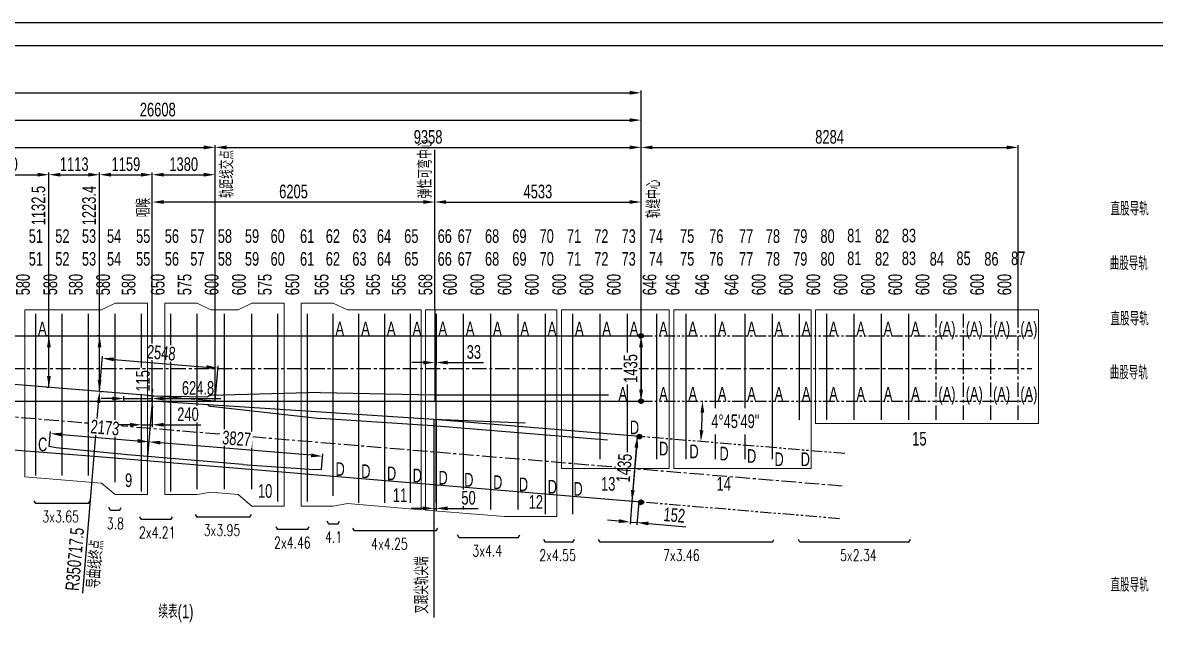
# Model space of a CAD drawing. Extents: x 445306 to 538906, y 61710 to 126616.
# Drawn here: x 481919 to 506805, y 113437 to 126616 of the extents above; entities that cross this region are included whole.
import ezdxf

# ---------------------------------------------------------------- set-up
doc = ezdxf.new("R2010")
doc.units = 0
doc.header["$LTSCALE"] = 10
doc.linetypes.add('CENTER', pattern=[50.8, 31.75, -6.35, 6.35, -6.35])
doc.linetypes.add('PHANTOM', pattern=[2.5, 1.25, -0.25, 0.25, -0.25, 0.25, -0.25])
for name, color, linetype in [('1轮廓实线层', 1, 'Continuous'), ('2细线层', 4, 'Continuous'), ('3中心线层', 3, 'CENTER'), ('9双点划线层', 6, 'PHANTOM'), ('text', 72, 'Continuous'), ('用户自定义1', 8, 'Continuous')]:
    doc.layers.add(name, color=color, linetype=linetype)
for name, color, linetype, lineweight in [('3', 3, 'Continuous', 0), ('标注', 1, 'Continuous', 0), ('道床板边界', 7, 'Continuous', 0)]:
    doc.layers.add(name, color=color, linetype=linetype, lineweight=lineweight)
doc.styles.add('dwg', font='fsdb_e.shx', dxfattribs={"width": 0.707, "bigfont": 'hzdx.shx'})
doc.styles.add('HZ', font='SIMPLEX', dxfattribs={"width": 0.7, "bigfont": 'HZ'})
doc.styles.get("Standard").update_dxf_attribs({"font": 'fsdb_e.shx', "width": 0.707, "bigfont": 'hzdx.shx'})
doc.dimstyles.new('1-100', dxfattribs={"dimscale": 100, "dimtxt": 3, "dimasz": 2.5, "dimexe": 0.5, "dimexo": 0, "dimgap": 0.8, "dimtad": 1, "dimdec": 1, "dimdsep": 46, "dimtxsty": 'Standard', "dimcen": 2.5, "dimclrd": 130, "dimclre": 130, "dimclrt": 3, "dimadec": 0, "dimazin": 2, "dimtfac": 0.714286, "dimtdec": 1, "dimtmove": 0, "dimatfit": 3, "dimfxl": 1, "dimtzin": 0, "dimlwd": -1, "dimlwe": -1, "dimarcsym": 0})

# ---------------------------------------------------------------- blocks, each defined once
blk = doc.blocks.new('*D123')
at = {"layer": '2细线层', "color": 130, "ltscale": 10, "transparency": 16777216}
for p, q in [((334680, 118510), (334680, 123324)), ((334930, 123274), (335589, 123274)), ((335839, 118414), (335839, 123324))]:
    blk.add_line(p, q, dxfattribs=at)
for points in [[(334930, 123316), (334930, 123233), (334680, 123274)], [(335589, 123316), (335589, 123233), (335839, 123274)]]:
    blk.add_solid(points, dxfattribs=at)
at = {"layer": 'Defpoints', "color": 0, "ltscale": 10, "transparency": 16777216}
for p in [(335839, 123274), (334680, 118510), (335839, 118414)]:
    blk.add_point(p, dxfattribs=at)
at = {"layer": '2细线层', "color": 3, "ltscale": 10, "transparency": 16777216, "insert": (335259, 123504), "char_height": 300, "attachment_point": 5}
blk.add_mtext('1159', dxfattribs=at)
blk = doc.blocks.new('*D124')
at = {"layer": '2细线层', "color": 130, "ltscale": 10, "transparency": 16777216}
for p, q in [((335839, 118414), (335839, 123324)), ((336089, 123274), (336969, 123274)), ((337219, 118299), (337219, 123324))]:
    blk.add_line(p, q, dxfattribs=at)
for points in [[(336089, 123316), (336089, 123233), (335839, 123274)], [(336969, 123316), (336969, 123233), (337219, 123274)]]:
    blk.add_solid(points, dxfattribs=at)
at = {"layer": 'Defpoints', "color": 0, "ltscale": 10, "transparency": 16777216}
for p in [(337219, 123274), (335839, 118414), (337219, 118299)]:
    blk.add_point(p, dxfattribs=at)
at = {"layer": '2细线层', "color": 3, "ltscale": 10, "transparency": 16777216, "insert": (336529, 123504), "char_height": 300, "attachment_point": 5}
blk.add_mtext('1380', dxfattribs=at)
blk = doc.blocks.new('*D130')
at = {"layer": '2细线层', "color": 130, "ltscale": 10, "transparency": 16777216}
for p, q in [((333567, 119734), (333567, 123059)), ((333567, 119734), (333517, 119734)), ((333567, 118851), (333567, 119484)), ((333567, 118601), (333517, 118601))]:
    blk.add_line(p, q, dxfattribs=at)
for points in [[(333525, 119484), (333609, 119484), (333567, 119734)], [(333525, 118851), (333609, 118851), (333567, 118601)]]:
    blk.add_solid(points, dxfattribs=at)
at = {"layer": 'Defpoints', "color": 0, "ltscale": 10, "transparency": 16777216}
for p in [(333567, 119734), (333567, 119734), (333567, 118601)]:
    blk.add_point(p, dxfattribs=at)
at = {"layer": '2细线层', "color": 3, "ltscale": 10, "transparency": 16777216, "insert": (333337, 122596), "char_height": 300, "attachment_point": 5, "rotation": 90}
blk.add_mtext('1132.5', dxfattribs=at)
blk = doc.blocks.new('*D131')
at = {"layer": '2细线层', "color": 130, "ltscale": 10, "transparency": 16777216}
for p, q in [((334680, 119734), (334680, 123062)), ((334680, 119734), (334630, 119734)), ((334680, 118760), (334680, 119484)), ((334680, 118510), (334730, 118510))]:
    blk.add_line(p, q, dxfattribs=at)
for points in [[(334638, 119484), (334721, 119484), (334680, 119734)], [(334638, 118760), (334721, 118760), (334680, 118510)]]:
    blk.add_solid(points, dxfattribs=at)
at = {"layer": 'Defpoints', "color": 0, "ltscale": 10, "transparency": 16777216}
for p in [(334680, 119734), (334680, 119734), (334680, 118510)]:
    blk.add_point(p, dxfattribs=at)
at = {"layer": '2细线层', "color": 3, "ltscale": 10, "transparency": 16777216, "insert": (334450, 122596), "char_height": 300, "attachment_point": 5, "rotation": 90}
blk.add_mtext('1223.4', dxfattribs=at)
blk = doc.blocks.new('*D31')
at = {"layer": '2细线层', "color": 130, "ltscale": 10, "transparency": 16777216}
for p, q in [((342044, 120316), (342044, 122724)), ((346577, 120870), (346577, 122724)), ((342294, 122674), (346327, 122674))]:
    blk.add_line(p, q, dxfattribs=at)
for points in [[(342294, 122716), (342294, 122633), (342044, 122674)], [(346327, 122716), (346327, 122633), (346577, 122674)]]:
    blk.add_solid(points, dxfattribs=at)
at = {"layer": 'Defpoints', "color": 0, "ltscale": 10, "transparency": 16777216}
for p in [(346577, 122674), (346577, 120870), (342044, 120316)]:
    blk.add_point(p, dxfattribs=at)
at = {"layer": '2细线层', "color": 3, "ltscale": 10, "transparency": 16777216, "insert": (344310, 122904), "char_height": 300, "attachment_point": 5}
blk.add_mtext('4533', dxfattribs=at)
blk = doc.blocks.new('*D32')
at = {"layer": '2细线层', "color": 130, "ltscale": 10, "transparency": 16777216}
for p, q in [((335839, 118299), (335839, 122724)), ((342044, 120316), (342044, 122724)), ((341794, 122674), (336089, 122674))]:
    blk.add_line(p, q, dxfattribs=at)
for points in [[(336089, 122716), (336089, 122633), (335839, 122674)], [(341794, 122716), (341794, 122633), (342044, 122674)]]:
    blk.add_solid(points, dxfattribs=at)
at = {"layer": 'Defpoints', "color": 0, "ltscale": 10, "transparency": 16777216}
for p in [(335839, 122674), (342044, 120316), (335839, 118299)]:
    blk.add_point(p, dxfattribs=at)
at = {"layer": '2细线层', "color": 3, "ltscale": 10, "transparency": 16777216, "insert": (338941, 122904), "char_height": 300, "attachment_point": 5}
blk.add_mtext('6205', dxfattribs=at)
blk = doc.blocks.new('*D64')
at = {"layer": '2细线层', "color": 130, "ltscale": 10, "transparency": 16777216}
for p, q in [((319969, 119016), (319969, 123924)), ((320219, 123874), (336969, 123874)), ((337219, 118299), (337219, 123924))]:
    blk.add_line(p, q, dxfattribs=at)
for points in [[(320219, 123916), (320219, 123833), (319969, 123874)], [(336969, 123916), (336969, 123833), (337219, 123874)]]:
    blk.add_solid(points, dxfattribs=at)
at = {"layer": 'Defpoints', "color": 0, "ltscale": 10, "transparency": 16777216}
for p in [(337219, 123874), (319969, 119016), (337219, 118299)]:
    blk.add_point(p, dxfattribs=at)
at = {"layer": '2细线层', "color": 3, "ltscale": 10, "transparency": 16777216, "insert": (331280, 124104), "char_height": 300, "attachment_point": 5}
blk.add_mtext('17250', dxfattribs=at)
blk = doc.blocks.new('*D163')
at = {"layer": '2细线层', "color": 130, "ltscale": 10, "transparency": 16777216}
for p, q in [((346577, 119734), (346577, 123924)), ((346827, 123874), (354611, 123874)), ((354861, 120216), (354861, 123924))]:
    blk.add_line(p, q, dxfattribs=at)
for points in [[(346827, 123916), (346827, 123833), (346577, 123874)], [(354611, 123916), (354611, 123833), (354861, 123874)]]:
    blk.add_solid(points, dxfattribs=at)
at = {"layer": 'Defpoints', "color": 0, "ltscale": 10, "transparency": 16777216}
for p in [(354861, 123874), (354861, 120216), (346577, 119734)]:
    blk.add_point(p, dxfattribs=at)
at = {"layer": '2细线层', "color": 3, "ltscale": 10, "transparency": 16777216, "insert": (350719, 124104), "char_height": 300, "attachment_point": 5}
blk.add_mtext('8284', dxfattribs=at)
blk = doc.blocks.new('*D164')
at = {"layer": '2细线层', "color": 130, "ltscale": 10, "transparency": 16777216}
for p, q in [((303377, 119734), (303377, 125124)), ((303627, 125074), (346327, 125074)), ((346577, 119734), (346577, 125124))]:
    blk.add_line(p, q, dxfattribs=at)
for points in [[(303627, 125116), (303627, 125033), (303377, 125074)], [(346327, 125116), (346327, 125033), (346577, 125074)]]:
    blk.add_solid(points, dxfattribs=at)
at = {"layer": 'Defpoints', "color": 0, "ltscale": 10, "transparency": 16777216}
for p in [(346577, 125074), (303377, 119734), (346577, 119734)]:
    blk.add_point(p, dxfattribs=at)
at = {"layer": '2细线层', "color": 3, "ltscale": 10, "transparency": 16777216, "insert": (324977, 125304), "char_height": 300, "attachment_point": 5}
blk.add_mtext('43200', dxfattribs=at)
blk = doc.blocks.new('*D166')
at = {"color": 130, "transparency": 16777216}
for p, q in [((319969, 119016), (319969, 124524)), ((320219, 124474), (346327, 124474)), ((346577, 119734), (346577, 124524))]:
    blk.add_line(p, q, dxfattribs=at)
for points in [[(320219, 124516), (320219, 124433), (319969, 124474)], [(346327, 124516), (346327, 124433), (346577, 124474)]]:
    blk.add_solid(points, dxfattribs=at)
at = {"layer": 'Defpoints', "color": 0, "transparency": 16777216}
for p in [(346577, 124474), (346577, 119734), (319969, 119016)]:
    blk.add_point(p, dxfattribs=at)
at = {"color": 3, "transparency": 16777216, "insert": (335959, 124704), "char_height": 300, "attachment_point": 5}
blk.add_mtext('26608', dxfattribs=at)
blk = doc.blocks.new('*D167')
at = {"color": 130, "transparency": 16777216}
for p, q in [((337219, 118299), (337219, 123924)), ((337469, 123874), (346327, 123874)), ((346577, 118299), (346577, 123924))]:
    blk.add_line(p, q, dxfattribs=at)
for points in [[(337469, 123916), (337469, 123833), (337219, 123874)], [(346327, 123916), (346327, 123833), (346577, 123874)]]:
    blk.add_solid(points, dxfattribs=at)
at = {"layer": 'Defpoints', "color": 0, "transparency": 16777216}
for p in [(346577, 123874), (337219, 118299), (346577, 118299)]:
    blk.add_point(p, dxfattribs=at)
at = {"color": 3, "transparency": 16777216, "insert": (341898, 124104), "char_height": 300, "attachment_point": 5}
blk.add_mtext('9358', dxfattribs=at)
blk = doc.blocks.new('*D170')
at = {"color": 130, "transparency": 16777216}
for p, q in [((346376, 116096), (346334, 115593)), ((346527, 116083), (346485, 115580)), ((346089, 115663), (345839, 115684)), ((346338, 115642), (346489, 115630)), ((346738, 115609), (347561, 115540))]:
    blk.add_line(p, q, dxfattribs=at)
for points in [[(346092, 115705), (346085, 115622), (346338, 115642)], [(346742, 115650), (346735, 115567), (346489, 115630)]]:
    blk.add_solid(points, dxfattribs=at)
at = {"layer": 'Defpoints', "color": 0, "transparency": 16777216}
for p in [(346376, 116096), (346527, 116083), (346489, 115630)]:
    blk.add_point(p, dxfattribs=at)
at = {"color": 3, "transparency": 16777216, "insert": (347308, 115792), "char_height": 300, "attachment_point": 5, "rotation": 355.2364}
blk.add_mtext('152', dxfattribs=at)
blk = doc.blocks.new('*D171')
at = {"color": 130, "transparency": 16777216}
for p, q in [((346541, 117522), (346445, 117530)), ((346474, 117276), (346396, 116345)), ((346422, 116092), (346326, 116100))]:
    blk.add_line(p, q, dxfattribs=at)
for points in [[(346432, 117280), (346515, 117273), (346495, 117526)], [(346355, 116348), (346438, 116341), (346376, 116096)]]:
    blk.add_solid(points, dxfattribs=at)
at = {"layer": 'Defpoints', "color": 0, "transparency": 16777216}
for p in [(346541, 117522), (346376, 116096), (346422, 116092)]:
    blk.add_point(p, dxfattribs=at)
at = {"color": 3, "transparency": 16777216, "insert": (346206, 116830), "char_height": 300, "attachment_point": 5, "rotation": 85.2364, "bg_fill": 3, "box_fill_scale": 1.1, "bg_fill_color": 9, "bg_fill_true_color": 13158600, "bg_fill_transparency": 0}
blk.add_mtext('1435', dxfattribs=at)
blk = doc.blocks.new('*D172')
at = {"color": 130, "transparency": 16777216}
for p, q in [((346577, 119734), (346627, 119734)), ((346577, 119484), (346577, 118549)), ((346577, 118299), (346627, 118299))]:
    blk.add_line(p, q, dxfattribs=at)
for points in [[(346535, 119484), (346619, 119484), (346577, 119734)], [(346535, 118549), (346619, 118549), (346577, 118299)]]:
    blk.add_solid(points, dxfattribs=at)
at = {"layer": 'Defpoints', "color": 0, "transparency": 16777216}
for p in [(346577, 119734), (346577, 118299), (346577, 118299)]:
    blk.add_point(p, dxfattribs=at)
at = {"color": 3, "transparency": 16777216, "insert": (346347, 119016), "char_height": 300, "attachment_point": 5, "rotation": 90, "bg_fill": 3, "box_fill_scale": 1.1, "bg_fill_color": 9, "bg_fill_true_color": 13158600, "bg_fill_transparency": 0}
blk.add_mtext('1435', dxfattribs=at)
blk = doc.blocks.new('*D175')
at = {"color": 130, "transparency": 16777216}
for p, q in [((333575, 117301), (333603, 117635)), ((333848, 117565), (335515, 117426)), ((335741, 117120), (335769, 117455))]:
    blk.add_line(p, q, dxfattribs=at)
for points in [[(333851, 117606), (333845, 117523), (333599, 117585)], [(335519, 117467), (335512, 117384), (335764, 117405)]]:
    blk.add_solid(points, dxfattribs=at)
at = {"layer": 'Defpoints', "color": 0, "transparency": 16777216}
for p in [(333575, 117301), (335764, 117405), (335741, 117120)]:
    blk.add_point(p, dxfattribs=at)
at = {"color": 3, "transparency": 16777216, "insert": (334799, 117716), "char_height": 300, "attachment_point": 5, "rotation": 355.2364, "bg_fill": 3, "box_fill_scale": 1.1, "bg_fill_color": 9, "bg_fill_true_color": 13158600, "bg_fill_transparency": 0}
blk.add_mtext('2173', dxfattribs=at)
blk = doc.blocks.new('*D176')
at = {"color": 130, "transparency": 16777216}
for p, q in [((335741, 117120), (335769, 117455)), ((339329, 117108), (336013, 117384)), ((339554, 116802), (339582, 117137))]:
    blk.add_line(p, q, dxfattribs=at)
for points in [[(336017, 117426), (336010, 117343), (335764, 117405)], [(339332, 117149), (339326, 117066), (339578, 117087)]]:
    blk.add_solid(points, dxfattribs=at)
at = {"layer": 'Defpoints', "color": 0, "transparency": 16777216}
for p in [(335764, 117405), (335741, 117120), (339554, 116802)]:
    blk.add_point(p, dxfattribs=at)
at = {"color": 3, "transparency": 16777216, "insert": (337690, 117475), "char_height": 300, "attachment_point": 5, "rotation": 355.2364, "bg_fill": 3, "box_fill_scale": 1.1, "bg_fill_color": 9, "bg_fill_true_color": 13158600, "bg_fill_transparency": 0}
blk.add_mtext('3827', dxfattribs=at)
blk = doc.blocks.new('*D132')
at = {"color": 130, "transparency": 16777216}
for p, q in [((335839, 117999), (335839, 117729)), ((335349, 117779), (335099, 117779)), ((335599, 117275), (335599, 117829)), ((335599, 117779), (335839, 117779)), ((336089, 117779), (336908, 117779))]:
    blk.add_line(p, q, dxfattribs=at)
for points in [[(335349, 117821), (335349, 117737), (335599, 117779)], [(336089, 117821), (336089, 117737), (335839, 117779)]]:
    blk.add_solid(points, dxfattribs=at)
at = {"layer": 'Defpoints', "color": 0, "transparency": 16777216}
for p in [(335839, 117999), (335599, 117779), (335599, 117275)]:
    blk.add_point(p, dxfattribs=at)
at = {"color": 3, "transparency": 16777216, "insert": (336623, 118009), "char_height": 300, "attachment_point": 5, "bg_fill": 3, "box_fill_scale": 1.1, "bg_fill_color": 9, "bg_fill_true_color": 13158600, "bg_fill_transparency": 0}
blk.add_mtext('240', dxfattribs=at)
blk = doc.blocks.new('焊接接头')
h = blk.add_hatch()
h.set_pattern_fill('ANGLE', color=256)
h.set_pattern_definition([(0, (-4248.9575, -22817.5), (0, 6.985), [5.08, -1.905]), (90, (-4248.9575, -22817.5), (-6.985, 4e-16), [5.08, -1.905])])
h.paths.add_polyline_path([(50, 0, 1), (-50, 0, 1)])
at = {"layer": '2细线层'}
h = blk.add_hatch(color=256, dxfattribs=at)
h.dxf.hatch_style = 1
h.paths.add_polyline_path([(50, 0, 1), (-50, 0, 1)])
at = {"layer": '2细线层', "ltscale": 10}
blk.add_circle((0, 0), 50, dxfattribs=at)
blk = doc.blocks.new('*D33')
at = {"color": 130, "transparency": 16777216}
for p, q in [((342027, 117898), (342027, 115892)), ((342077, 117898), (342077, 115892)), ((341777, 115942), (341527, 115942)), ((342027, 115942), (342077, 115942)), ((342327, 115942), (342995, 115942))]:
    blk.add_line(p, q, dxfattribs=at)
for points in [[(341777, 115984), (341777, 115900), (342027, 115942)], [(342327, 115984), (342327, 115900), (342077, 115942)]]:
    blk.add_solid(points, dxfattribs=at)
at = {"layer": 'Defpoints', "color": 0, "transparency": 16777216}
for p in [(342027, 117898), (342077, 117898), (342077, 115942)]:
    blk.add_point(p, dxfattribs=at)
at = {"color": 3, "transparency": 16777216, "insert": (342786, 116172), "char_height": 300, "attachment_point": 5, "bg_fill": 3, "box_fill_scale": 1.1, "bg_fill_color": 9, "bg_fill_true_color": 13158600, "bg_fill_transparency": 0}
blk.add_mtext('50', dxfattribs=at)
blk = doc.blocks.new('*D133')
at = {"color": 130, "transparency": 16777216}
for p, q in [((342044, 120216), (342044, 119097)), ((342077, 120216), (342077, 119097)), ((341794, 119147), (341544, 119147)), ((342044, 119147), (342077, 119147)), ((342327, 119147), (343112, 119147))]:
    blk.add_line(p, q, dxfattribs=at)
for points in [[(341794, 119188), (341794, 119105), (342044, 119147)], [(342327, 119188), (342327, 119105), (342077, 119147)]]:
    blk.add_solid(points, dxfattribs=at)
at = {"layer": 'Defpoints', "color": 0, "transparency": 16777216}
for p in [(342044, 120216), (342077, 120216), (342044, 119147)]:
    blk.add_point(p, dxfattribs=at)
at = {"color": 3, "transparency": 16777216, "insert": (342903, 119377), "char_height": 300, "attachment_point": 5}
blk.add_mtext('33', dxfattribs=at)
blk = doc.blocks.new('*D37')
at = {"layer": '2细线层', "color": 130, "transparency": 16777216}
for p, q in [((331567, 122081), (331567, 123324)), ((331817, 123274), (333317, 123274)), ((333567, 121992), (333567, 123324))]:
    blk.add_line(p, q, dxfattribs=at)
for points in [[(331817, 123316), (331817, 123233), (331567, 123274)], [(333317, 123316), (333317, 123233), (333567, 123274)]]:
    blk.add_solid(points, dxfattribs=at)
at = {"layer": 'Defpoints', "color": 0, "transparency": 16777216}
for p in [(333567, 123274), (331567, 122081), (333567, 121992)]:
    blk.add_point(p, dxfattribs=at)
at = {"layer": '2细线层', "color": 3, "transparency": 16777216, "insert": (332567, 123504), "char_height": 300, "attachment_point": 5}
blk.add_mtext('2000', dxfattribs=at)
blk = doc.blocks.new('*D38')
at = {"layer": '2细线层', "color": 130, "transparency": 16777216}
for p, q in [((333567, 121992), (333567, 123324)), ((333817, 123274), (334430, 123274)), ((334680, 122109), (334680, 123324))]:
    blk.add_line(p, q, dxfattribs=at)
for points in [[(333817, 123316), (333817, 123233), (333567, 123274)], [(334430, 123316), (334430, 123233), (334680, 123274)]]:
    blk.add_solid(points, dxfattribs=at)
at = {"layer": 'Defpoints', "color": 0, "transparency": 16777216}
for p in [(334680, 123274), (333567, 121992), (334680, 122109)]:
    blk.add_point(p, dxfattribs=at)
at = {"layer": '2细线层', "color": 3, "transparency": 16777216, "insert": (334123, 123504), "char_height": 300, "attachment_point": 5}
blk.add_mtext('1113', dxfattribs=at)
blk = doc.blocks.new('*D148')
at = {"color": 130, "transparency": 16777216}
for p, q in [((334680, 118510), (334745, 119288)), ((334990, 119217), (337030, 119047)), ((337219, 118299), (337284, 119076))]:
    blk.add_line(p, q, dxfattribs=at)
for points in [[(334993, 119259), (334986, 119176), (334740, 119238)], [(337034, 119089), (337027, 119006), (337279, 119026)]]:
    blk.add_solid(points, dxfattribs=at)
at = {"layer": 'Defpoints', "color": 0, "transparency": 16777216}
for p in [(337279, 119026), (334680, 118510), (337219, 118299)]:
    blk.add_point(p, dxfattribs=at)
at = {"color": 3, "transparency": 16777216, "insert": (336036, 119361), "char_height": 300, "attachment_point": 5, "rotation": 355.2364, "bg_fill": 3, "box_fill_scale": 1.1, "bg_fill_color": 9, "bg_fill_true_color": 13158600, "bg_fill_transparency": 0}
blk.add_mtext('2548', dxfattribs=at)
blk = doc.blocks.new('4.6道岔板')
at = {"layer": '道床板边界'}
for p, q in [((29662, 570), (29662, -3102)), ((29662, 570), (31347, 570)), ((31347, 570), (31642, 720)), ((32359, 720), (31642, 720)), ((32359, -3490), (32359, 720)), ((33447, 720), (32735, 720)), ((32735, 720), (32735, -3490)), ((33447, 720), (33747, 570)), ((33747, 570), (34347, 570)), ((34347, 570), (34647, 720)), ((35359, 720), (34647, 720)), ((35359, -3740), (35359, 720)), ((35359, -3740), (35359, 720)), ((36437, 720), (35735, 720)), ((35735, -3740), (35735, 720)), ((36437, 720), (36747, 570)), ((36747, 570), (38366, 570)), ((38366, 570), (38366, -3824)), ((38466, 570), (38466, -3832)), ((38466, 570), (41350, 570)), ((41350, 570), (41350, -3972)), ((41450, 570), (41450, -2918)), ((41450, 570), (43819, 570)), ((43819, 570), (43819, -2918)), ((43919, 570), (46934, 570)), ((43919, 570), (43919, -2918)), ((46934, 570), (46934, -2918)), ((47034, 570), (51934, 570)), ((47034, 570), (47034, -1926)), ((51934, 570), (51934, -1926)), ((47034, -1926), (51934, -1926)), ((43819, -2918), (41450, -2918)), ((46934, -2918), (43919, -2918)), ((46064, -2918), (46934, -2918)), ((31347, -3239), (29662, -3102)), ((31347, -3239), (31642, -3490)), ((33447, -3490), (33747, -3439)), ((33747, -3439), (34347, -3489)), ((32359, -3490), (31642, -3490)), ((33447, -3490), (32735, -3490)), ((34647, -3740), (34347, -3489)), ((36437, -3740), (36747, -3688)), ((38366, -3824), (36747, -3688)), ((35359, -3740), (34647, -3740)), ((36437, -3740), (35735, -3740)), ((40200, -3972), (38466, -3832)), ((41350, -3972), (40200, -3972))]:
    blk.add_line(p, q, dxfattribs=at)
blk = doc.blocks.new('*D190')
at = {"color": 130, "linetype": 'ByBlock', "transparency": 16777216}
for p, q in [((483893, 118356), (483643, 118356)), ((484143, 118299), (484143, 118406)), ((484143, 118356), (484768, 118356)), ((484768, 118299), (484768, 118406)), ((485018, 118356), (486277, 118356))]:
    blk.add_line(p, q, dxfattribs=at)
at = {"color": 130, "transparency": 16777216}
for points in [[(483893, 118398), (483893, 118314), (484143, 118356)], [(485018, 118398), (485018, 118314), (484768, 118356)]]:
    blk.add_solid(points, dxfattribs=at)
at = {"layer": 'Defpoints', "color": 0, "transparency": 16777216}
for p in [(484143, 118299), (484768, 118356), (484768, 118299)]:
    blk.add_point(p, dxfattribs=at)
at = {"color": 3, "transparency": 16777216, "insert": (485772, 118586), "char_height": 300, "attachment_point": 5, "style": 'dwg'}
blk.add_mtext('624.8', dxfattribs=at)

msp = doc.modelspace()

# ---------------------------------------------------------------- linework, layer by layer
for p, q in [((445306.33, 126616.04), (538906.33, 126616.04)), ((490973.33, 122166.04), (490973.33, 123822.83)), ((490973.33, 120316.04), (490973.33, 118298.54)), ((468510.33, 119733.54), (495502.33, 119733.54)), ((495502.33, 116079.06), (483489.96, 117080.09)), ((482208.33, 116046.91), (482172.1, 116109.66)), ((483368.33, 116046.91), (482208.33, 116046.91)), ((483368.33, 116046.91), (483404.55, 116109.66)), ((483848.33, 115896.91), (483812.1, 115959.66)), ((484048.33, 115896.91), (483848.33, 115896.91)), ((484048.33, 115896.91), (484084.55, 115959.66)), ((484528.33, 115696.91), (484492.1, 115759.66)), ((485178.33, 115696.91), (485214.55, 115759.66)), ((485753.33, 115746.91), (485717.1, 115809.66)), ((486913.33, 115746.91), (485753.33, 115746.91)), ((486913.33, 115746.91), (486949.55, 115809.66)), ((485178.33, 115696.91), (484528.33, 115696.91)), ((487528.33, 115474.44), (487492.1, 115537.19)), ((488178.33, 115474.44), (487528.33, 115474.44)), ((488178.33, 115474.44), (488214.55, 115537.19)), ((488643.33, 115596.91), (488607.1, 115659.66)), ((488843.33, 115596.91), (488643.33, 115596.91)), ((488843.33, 115596.91), (488879.55, 115659.66)), ((489208.33, 115446.91), (489172.1, 115509.66)), ((491006.33, 115446.91), (491042.55, 115509.66)), ((491006.33, 115446.91), (489208.33, 115446.91)), ((491506.33, 115296.91), (491470.1, 115359.66)), ((492806.33, 115296.91), (491506.33, 115296.91)), ((492806.33, 115296.91), (492842.55, 115359.66)), ((493406.33, 115196.91), (493370.1, 115259.66)), ((494006.33, 115196.91), (494042.55, 115259.66)), ((494606.33, 115196.91), (494570.1, 115259.66)), ((498390.33, 115196.91), (498426.55, 115259.66)), ((498998.12, 115196.91), (498961.9, 115259.66)), ((501390.33, 115196.91), (501426.55, 115259.66)), ((494006.33, 115196.91), (493406.33, 115196.91)), ((498390.33, 115196.91), (494606.33, 115196.91)), ((501390.33, 115196.91), (498998.12, 115196.91))]:
    msp.add_line(p, q)
at = {"color": 130}
for p, q in [((484768.17, 118563.54), (484768.17, 119299.87)), ((483239.45, 114079.77), (483587.88, 118261.03)), ((484768.17, 118413.54), (484668.17, 118413.54)), ((484768.17, 118298.54), (484668.17, 118298.54)), ((484768.17, 118298.54), (484768.17, 118413.54))]:
    msp.add_line(p, q, dxfattribs=at)
msp.add_circle((495506.31, 116078.72), 4)
msp.add_arc((486148.17, 118298.54), 10706.9, 356.574213, 358.662145, dxfattribs=at)
for points in [[(483546.36, 118264.49), (483629.41, 118257.57), (483608.64, 118510.17)], [(484743.17, 118563.54), (484793.17, 118563.54), (484768.17, 118413.54)], [(484743.17, 118148.54), (484793.17, 118148.54), (484768.17, 118298.54)], [(496810.49, 118049.05), (496893.81, 118048.07), (496855.07, 118298.54)], [(496877.5, 117655.77), (496794.37, 117661.72), (496818.08, 117409.38)]]:
    msp.add_solid(points, dxfattribs=at)
at = {"layer": '1轮廓实线层'}
for p, q in [((447806.33, 126116.04), (538406.33, 126116.04)), ((484769.24, 118413.45), (483609.13, 118510.13)), ((480752.33, 118298.54), (495502.33, 118298.54)), ((490956.72, 117898.07), (484768.17, 118298.54)), ((490974.63, 118438.54), (494791.33, 118438.54)), ((490933.42, 117759.29), (488460.33, 117919.32)), ((494768.96, 117439.66), (490933.42, 117759.29)), ((495470.02, 117521.72), (490956.7, 117897.83)), ((492957.77, 117812.38), (490956.72, 117898.07)), ((482652.72, 117273.28), (482504.49, 117300.69)), ((484225.35, 117119.15), (482652.72, 117273.28)), ((486756.58, 116908.21), (484225.35, 117119.15)), ((486756.58, 116908.21), (488333.03, 116799.92)), ((488333.03, 116799.92), (488483.76, 116802.41))]:
    msp.add_line(p, q, dxfattribs=at)
at = {"layer": '1轮廓实线层', "ltscale": 10}
for p, q in [((488461.33, 118485.09), (486053.86, 118419.66)), ((488461.33, 118485.09), (490974.63, 118438.54)), ((484769.24, 118413.45), (485977.63, 118391.07)), ((486051.39, 118185.44), (488460.33, 117919.32))]:
    msp.add_line(p, q, dxfattribs=at)
at = {"layer": '1轮廓实线层'}
msp.add_arc((454483.63, -230995.91), 350717.5, 85.2363583, 85.7049713, dxfattribs=at)
at = {"layer": '1轮廓实线层', "ltscale": 10}
for centre, start, end in [((486057.25, 118294.71), 91.556777, 129.565753), ((486065.12, 118309.68), 225.670894, 263.696074)]:
    msp.add_arc(centre, 125, start, end, dxfattribs=at)
at = {"layer": '2细线层', "ltscale": 10}
for p, q in [((483609.13, 118510.13), (483609.13, 122014.24)), ((482496.49, 118601.07), (482496.49, 121907.29)), ((484768.17, 118413.54), (484768.17, 118298.54))]:
    msp.add_line(p, q, dxfattribs=at)
at = {"layer": '2细线层'}
for p, q in [((484768.17, 118298.54), (484658.52, 116982.71)), ((495424.02, 117525.56), (495304.85, 116095.51))]:
    msp.add_line(p, q, dxfattribs=at)
at = {"layer": '2细线层', "ltscale": 10}
for centre in [(495506.33, 119733.54), (495506.33, 118298.54)]:
    msp.add_circle(centre, 4, dxfattribs=at)
at = {"layer": '3中心线层', "linetype": 'CENTER'}
for p, q in [((480109.57, 119016.04), (504090.33, 119016.04)), ((499923.75, 116430.59), (477202.07, 118324.06))]:
    msp.add_line(p, q, dxfattribs=at)
at = {"layer": '9双点划线层', "ltscale": 20}
for p, q in [((495506.33, 119733.54), (504090.33, 119733.54)), ((495510.33, 118298.54), (504090.33, 118298.54)), ((499983.34, 117145.61), (495470.02, 117521.72)), ((499864.17, 115715.57), (495502.33, 116079.06))]:
    msp.add_line(p, q, dxfattribs=at)
at = {"layer": '9双点划线层', "ltscale": 30}
msp.add_line((486148.17, 118298.54), (484769.24, 118413.45), dxfattribs=at)
at = {"layer": '用户自定义1'}
for p, q in [((482208.33, 116666.04), (482208.33, 120216.04)), ((482788.33, 116666.04), (482788.33, 120216.04)), ((483368.33, 116666.04), (483368.33, 120216.04)), ((483948.33, 116516.04), (483948.33, 120216.04)), ((484528.33, 119036.37), (484528.33, 120216.04)), ((485178.33, 116316.04), (485178.33, 120216.04)), ((485753.33, 116366.04), (485753.33, 120216.04)), ((486353.33, 116366.04), (486353.33, 120216.04)), ((486953.33, 116366.04), (486953.33, 120216.04)), ((487528.33, 116093.57), (487528.33, 120216.04)), ((488178.33, 116093.57), (488178.33, 120216.04)), ((488743.33, 116216.04), (488743.33, 120216.04)), ((489308.33, 116066.04), (489308.33, 120216.04)), ((489873.33, 116066.04), (489873.33, 120216.04)), ((490438.33, 116066.04), (490438.33, 120216.04)), ((491006.33, 116066.04), (491006.33, 120216.04)), ((491606.33, 115916.04), (491606.33, 120216.04)), ((492206.33, 115916.04), (492206.33, 120216.04)), ((492806.33, 115916.04), (492806.33, 120216.04)), ((493406.33, 115816.04), (493406.33, 120216.04)), ((494006.33, 115816.04), (494006.33, 120216.04)), ((494606.33, 117023.57), (494606.33, 120216.04)), ((495206.33, 116726.04), (495206.33, 120216.04)), ((495852.33, 117023.57), (495852.33, 120216.04)), ((496498.33, 117023.57), (496498.33, 120216.04)), ((497144.33, 118145.91), (497144.33, 120216.04)), ((497790.33, 118145.91), (497790.33, 120216.04)), ((498390.33, 117023.57), (498390.33, 120216.04)), ((498990.33, 117886.04), (498990.33, 120216.04)), ((499590.33, 117886.04), (499590.33, 120216.04)), ((500190.33, 117886.04), (500190.33, 120216.04)), ((500790.33, 117886.04), (500790.33, 120216.04)), ((501390.33, 117886.04), (501390.33, 120216.04)), ((484528.33, 116316.04), (484528.33, 118450.05)), ((497144.33, 117023.57), (497144.33, 117562.57)), ((497790.33, 117023.57), (497790.33, 117562.57))]:
    msp.add_line(p, q, dxfattribs=at)
at = {"layer": '用户自定义1', "color": 2, "linetype": 'CENTER'}
for p, q in [((501990.33, 117886.04), (501990.33, 120216.04)), ((502590.33, 117886.04), (502590.33, 120216.04)), ((503190.33, 117886.04), (503190.33, 120216.04)), ((503790.33, 117886.04), (503790.33, 120216.04))]:
    msp.add_line(p, q, dxfattribs=at)

# ---------------------------------------------------------------- texts
for s, rotation, width, p in [('轨距线交点', 90, 0.7, (486554.63, 122764.14)), ('弹性可弯中心', 90, 0.6, (490909.35, 122754.76)), ('轨缝中心', 90, 0.707, (495928.64, 122320.96)), ('咽喉', 90, 0.7, (484722.67, 122340.6)), ('580', 90, 0.7, (482076.72, 120625.52)), ('580', 90, 0.7, (482676.72, 120625.52)), ('580', 90, 0.7, (483236.72, 120625.52)), ('580', 90, 0.7, (483836.72, 120625.52)), ('580', 90, 0.7, (484396.72, 120625.52)), ('650', 90, 0.7, (485035.9, 120625.52)), ('575', 90, 0.7, (485625.99, 120625.52)), ('600', 90, 0.7, (486220.69, 120625.52)), ('600', 90, 0.7, (486820.69, 120625.52)), ('575', 90, 0.7, (487388.97, 120625.52)), ('650', 90, 0.7, (487995.86, 120625.52)), ('565', 90, 0.7, (488638.15, 120625.52)), ('565', 90, 0.7, (489203.15, 120625.52)), ('565', 90, 0.7, (489768.15, 120625.52)), ('565', 90, 0.7, (490333.15, 120625.52)), ('568', 90, 0.7, (490916.9, 120625.52)), ('600', 90, 0.7, (491456.72, 120625.52)), ('600', 90, 0.7, (492056.72, 120625.52)), ('600', 90, 0.7, (492656.72, 120625.52)), ('600', 90, 0.7, (493256.72, 120625.52)), ('600', 90, 0.7, (493856.72, 120625.52)), ('600', 90, 0.7, (494456.72, 120625.52)), ('600', 90, 0.7, (495056.72, 120625.52)), ('646', 90, 0.7, (495841.39, 120625.52)), ('646', 90, 0.7, (496351.71, 120625.52)), ('646', 90, 0.7, (496997.71, 120625.52)), ('646', 90, 0.7, (497643.71, 120625.52)), ('600', 90, 0.7, (498239.64, 120625.52)), ('600', 90, 0.7, (498839.64, 120625.52)), ('600', 90, 0.7, (499439.64, 120625.52)), ('600', 90, 0.7, (500039.64, 120625.52)), ('600', 90, 0.7, (500639.64, 120625.52)), ('600', 90, 0.7, (501239.64, 120625.52)), ('600', 90, 0.7, (501839.64, 120625.52)), ('600', 90, 0.7, (502439.64, 120625.52)), ('600', 90, 0.7, (503039.64, 120625.52)), ('600', 90, 0.7, (503639.64, 120625.52)), ('导曲线终点', 85.222101, 0.707, (483616.04, 114178.93)), ('叉跟尖轨尖端', 90, 0.7, (490835.61, 113626.99))]:
    msp.add_text(s, height=300, rotation=rotation, dxfattribs=dict(width=width)).set_placement(p)
at = {"color": 3, "width": 0.7}
for s, p in [('51', (482053.81, 121775.24)), ('52', (482636.53, 121775.24)), ('53', (483221.38, 121775.24)), ('54', (483771.78, 121775.24)), ('55', (484411.47, 121775.24)), ('56', (485042.2, 121775.24)), ('57', (485603.01, 121775.24)), ('58', (486206.65, 121775.24)), ('59', (486802.82, 121775.24)), ('60', (487366.21, 121775.24)), ('61', (488013.93, 121775.24)), ('62', (488579.48, 121775.24)), ('63', (489162.91, 121775.24)), ('64', (489703.3, 121775.24)), ('65', (490303.3, 121775.24)), ('66', (491036.8, 121775.24)), ('67', (491477.24, 121775.24)), ('68', (492077.24, 121775.24)), ('69', (492677.24, 121775.24)), ('70', (493277.24, 121775.24)), ('71', (493877.24, 121775.24)), ('72', (494477.24, 121775.24)), ('73', (495077.24, 121775.24)), ('74', (495677.24, 121775.24)), ('75', (496362.83, 121775.24)), ('76', (497003.19, 121775.24)), ('77', (497658.57, 121775.24)), ('78', (498247.53, 121775.24)), ('79', (498847.53, 121775.24)), ('80', (499447.53, 121775.24)), ('81', (500035.22, 121787.3)), ('82', (500647.53, 121775.24)), ('83', (501235.22, 121787.3)), ('51', (482053.81, 121275.24)), ('52', (482636.53, 121275.24)), ('53', (483221.38, 121275.24)), ('54', (483771.78, 121275.24)), ('55', (484411.47, 121275.24)), ('56', (485042.2, 121275.24)), ('57', (485603.01, 121275.24)), ('58', (486206.65, 121275.24)), ('59', (486802.82, 121275.24)), ('60', (487366.21, 121275.24)), ('61', (488013.93, 121275.24)), ('62', (488579.48, 121275.24)), ('63', (489162.91, 121275.24)), ('64', (489703.3, 121275.24)), ('65', (490303.3, 121275.24)), ('66', (491036.8, 121275.24)), ('67', (491477.24, 121275.24)), ('68', (492077.24, 121275.24)), ('69', (492677.24, 121275.24)), ('70', (493277.24, 121275.24)), ('71', (493877.24, 121275.24)), ('72', (494477.24, 121275.24)), ('73', (495077.24, 121275.24)), ('74', (495677.24, 121275.24)), ('75', (496362.83, 121275.24)), ('76', (497003.19, 121275.24)), ('77', (497658.57, 121275.24)), ('78', (498247.53, 121275.24)), ('79', (498847.53, 121275.24)), ('80', (499447.53, 121275.24)), ('81', (500035.22, 121287.3)), ('82', (500647.53, 121275.24)), ('83', (501235.22, 121287.3)), ('84', (501847.53, 121275.24)), ('85', (502435.22, 121287.3)), ('86', (503047.53, 121275.24)), ('87', (503635.22, 121287.3))]:
    msp.add_text(s, height=300, dxfattribs=at).set_placement(p)
for s, width, p in [('A', 0.7, (482258.33, 119745.89)), ('A', 0.7, (488793.33, 119745.89)), ('A', 0.7, (489358.33, 119745.89)), ('A', 0.7, (489923.33, 119745.89)), ('A', 0.7, (490488.33, 119745.89)), ('A', 0.7, (491056.33, 119745.89)), ('A', 0.7, (491656.33, 119745.89)), ('A', 0.7, (492256.33, 119745.89)), ('A', 0.7, (492856.33, 119745.89)), ('A', 0.7, (493456.33, 119745.89)), ('A', 0.7, (494056.33, 119745.89)), ('A', 0.7, (494656.33, 119745.89)), ('A', 0.7, (495902.33, 119745.89)), ('A', 0.7, (496548.33, 119745.89)), ('A', 0.7, (497194.33, 119745.89)), ('A', 0.7, (497840.33, 119745.89)), ('A', 0.7, (498440.33, 119745.89)), ('A', 0.7, (499040.33, 119745.89)), ('A', 0.7, (499640.33, 119745.89)), ('A', 0.7, (500240.33, 119745.89)), ('A', 0.7, (500840.33, 119745.89)), ('A', 0.7, (501440.33, 119745.89)), ('(A)', 0.7, (502040.33, 119745.89)), ('(A)', 0.7, (502640.33, 119745.89)), ('(A)', 0.7, (503240.33, 119745.89)), ('(A)', 0.7, (503840.33, 119745.89)), ('A', 0.7, (495902.33, 118310.89)), ('A', 0.7, (496548.33, 118310.89)), ('A', 0.7, (497194.33, 118310.89)), ('A', 0.7, (497840.33, 118310.89)), ('A', 0.7, (498440.33, 118310.89)), ('A', 0.7, (499040.33, 118310.89)), ('A', 0.7, (499640.33, 118310.89)), ('A', 0.7, (500240.33, 118310.89)), ('A', 0.7, (500840.33, 118310.89)), ('A', 0.7, (501440.33, 118310.89)), ('(A)', 0.7, (502040.33, 118310.89)), ('(A)', 0.7, (502640.33, 118310.89)), ('(A)', 0.7, (503240.33, 118310.89)), ('(A)', 0.7, (503840.33, 118310.89)), ('15', 0.707, (501464.11, 117323.11)), ('D', 0.7, (495902.33, 117105.66)), ('D', 0.7, (496569.15, 117043.26)), ('D', 0.7, (497228.95, 116996.18)), ('D', 0.7, (497834.11, 116943.26)), ('D', 0.7, (498438.09, 116871.2)), ('D', 0.7, (499013.94, 116871.2)), ('9', 0.707, (484168.54, 116411.44)), ('D', 0.7, (488793.33, 116654.81)), ('D', 0.7, (489358.33, 116607.73)), ('D', 0.7, (489923.33, 116560.64)), ('D', 0.7, (490488.33, 116513.56)), ('D', 0.7, (491056.33, 116466.23)), ('D', 0.7, (491621.33, 116419.14)), ('10', 0.707, (487089.13, 116173.87)), ('D', 0.7, (492256.33, 116366.23)), ('D', 0.7, (492821.33, 116319.14)), ('D', 0.7, (493456.33, 116266.23)), ('D', 0.7, (494021.33, 116219.14)), ('14', 0.707, (497164.67, 116331.07)), ('12', 0.707, (493036.64, 115934.54)), ('续表(1)', 0.707, (484900.92, 113527.59))]:
    msp.add_text(s, height=300, dxfattribs=dict(width=width)).set_placement(p)
at = {"insert": (484561.67, 118743.21), "char_height": 300, "attachment_point": 5, "rotation": 90}
msp.add_mtext('115', dxfattribs=at)
at = {"color": 3, "insert": (497577.12, 117854.24), "char_height": 300, "attachment_point": 5}
msp.add_mtext('4°45\'49"', dxfattribs=at)
at = {"color": 3, "insert": (483064.58, 114824.97), "char_height": 300, "attachment_point": 5, "rotation": 85.236438}
msp.add_mtext('R350717.5', dxfattribs=at)
at = {"layer": '3', "style": 'HZ', "width": 0.7}
for s, p in [('3x3.65', (482352.57, 115636.23)), ('3.8', (483768.45, 115486.23)), ('2x4.21', (484474.32, 115286.23)), ('3x3.95', (485897.57, 115336.23)), ('2x4.46', (487444.03, 115063.75)), ('4.1', (488563.45, 115186.23)), ('4x4.25', (489576.77, 115036.23)), ('3x4.4', (491800.92, 114886.23)), ('2x4.55', (493270.32, 114786.23)), ('7x3.46', (495989.88, 114786.23)), ('5x2.34', (499877.78, 114786.23))]:
    msp.add_text(s, height=250, dxfattribs=at).set_placement(p)
at = {"layer": 'text', "linetype": 'Continuous', "width": 0.7}
for s, p in [('直股导轨', (505820.07, 122377.08)), ('曲股导轨', (505800.23, 121177.08)), ('直股导轨', (505820.07, 119959.49)), ('曲股导轨', (505800.23, 118777.08)), ('直股导轨', (505820.07, 114112.11))]:
    msp.add_text(s, height=300, dxfattribs=at).set_placement(p)

# ---------------------------------------------------------------- dimensions: what is measured, and where the dimension line sits
for base, p1, p2, picture, middle in [((495506.33, 124474.3), (468898.33, 119016.04), (495506.33, 119733.54), '*D166', (484888.31, 124474.3)), ((490973.33, 119146.77), (491006.33, 120216.04), (490973.33, 120216.04), '*D133', (491832.27, 119146.77))]:
    dim = msp.add_linear_dim(base=base, p1=p1, p2=p2, dimstyle='1-100')
    dim.commit()
    dim.dimension.update_dxf_attribs({"geometry": picture, "text_midpoint": middle, "dimtype": 128, "insert": (148929.34, 0)})
dim = msp.add_linear_dim(base=(495506.33, 123874.3), p1=(486148.17, 118298.54), p2=(495506.33, 118298.54), dimstyle='1-100', override={"dimdec": 0})
dim.commit()
dim.dimension.update_dxf_attribs({"geometry": '*D167', "text_midpoint": (490827.25, 123874.3), "dimtype": 128, "insert": (148929.34, 0)})
dim = msp.add_linear_dim(base=(495418.55, 115629.72), p1=(495304.85, 116095.51), p2=(495456.31, 116082.89), angle=355.236358, dimstyle='1-100')
dim.commit()
dim.dimension.update_dxf_attribs({"geometry": '*D170', "text_midpoint": (496218.61, 115563.04), "dimtype": 129, "insert": (148929.34, 0)})
at = {"layer": '2细线层', "ltscale": 10}
for base, p1, p2, picture, middle in [((495506.33, 125074.3), (452306.33, 119733.54), (495506.33, 119733.54), '*D164', (473906.33, 125074.3)), ((484768.17, 123274.3), (483609.13, 118510.13), (484768.17, 118413.54), '*D123', (484188.65, 123274.3)), ((486148.17, 123274.3), (484768.17, 118413.54), (486148.17, 118298.54), '*D124', (485458.17, 123274.3)), ((495506.33, 122674.3), (490973.33, 120316.04), (495506.33, 120870.42), '*D31', (493239.83, 122674.3))]:
    dim = msp.add_linear_dim(base=base, p1=p1, p2=p2, dimstyle='1-100', dxfattribs=at)
    dim.commit()
    dim.dimension.update_dxf_attribs({"geometry": picture, "text_midpoint": middle, "dimtype": 128, "insert": (148929.34, 0)})
for base, p1, p2, picture, middle in [((486148.17, 123874.3), (468898.33, 119016.04), (486148.17, 118298.54), '*D64', (480209.23, 123874.3)), ((484768.17, 122674.3), (490973.33, 120316.04), (484768.17, 118298.54), '*D32', (487870.75, 122674.3))]:
    dim = msp.add_linear_dim(base=base, p1=p1, p2=p2, dimstyle='1-100', override={"dimdec": 0}, dxfattribs=at)
    dim.commit()
    dim.dimension.update_dxf_attribs({"geometry": picture, "text_midpoint": middle, "dimtype": 128, "insert": (148929.34, 0)})
dim = msp.add_linear_dim(base=(503790.33, 123874.3), p1=(495506.33, 119733.54), p2=(503790.33, 120216.04), dimstyle='1-100', dxfattribs=at)
dim.commit()
dim.dimension.update_dxf_attribs({"geometry": '*D163', "text_midpoint": (499648.33, 124104.3), "insert": (148929.34, 0)})
at = {"layer": '2细线层'}
for base, p1, p2, override, picture, middle in [((482496.49, 123274.3), (480496.49, 122080.6), (482496.49, 121992.49), {"dimtmove": 1}, '*D37', (481496.49, 123504.3)), ((483609.13, 123274.3), (482496.49, 121992.49), (483609.13, 122108.9), {"dimdec": 0, "dimtmove": 1}, '*D38', (483052.81, 123504.3))]:
    dim = msp.add_linear_dim(base=base, p1=p1, p2=p2, dimstyle='1-100', override=override, dxfattribs=at)
    dim.commit()
    dim.dimension.update_dxf_attribs({"geometry": picture, "text_midpoint": middle, "insert": (148929.34, 0)})
at = {"layer": '2细线层', "ltscale": 10}
for base, p1, p2, picture, middle in [((482496.49, 119733.54), (482496.49, 118601.07), (482496.49, 119733.54), '*D130', (482496.49, 122596.08)), ((483609.13, 119733.54), (483609.13, 118510.13), (483609.13, 119733.54), '*D131', (483609.13, 122596.08))]:
    dim = msp.add_linear_dim(base=base, p1=p1, p2=p2, angle=90, dimstyle='1-100', dxfattribs=at)
    dim.commit()
    dim.dimension.update_dxf_attribs({"geometry": picture, "text_midpoint": middle, "dimtype": 128, "insert": (148929.34, 0)})

# ---------------------------------------------------------------- next in the draw order: dimensions: what is measured, and where the dimension line sits
for p1, p2, distance, picture, middle in [((495506.33, 119733.54), (495506.33, 118298.54), 0, '*D172', (495276.33, 119016.04)), ((495470.02, 117521.72), (495350.85, 116091.68), -46.16, '*D171', (495135.23, 116829.63))]:
    dim = msp.add_aligned_dim(p1=p1, p2=p2, distance=distance, dimstyle='1-100', override={"dimtfill": 1})
    dim.commit()
    dim.dimension.update_dxf_attribs({"geometry": picture, "text_midpoint": middle, "insert": (148929.34, 0)})
dim = msp.add_linear_dim(base=(484693.7, 117404.84), p1=(482504.49, 117300.69), p2=(484669.98, 117120.23), angle=355.236358, dimstyle='1-100', override={"dimtfill": 1})
dim.commit()
dim.dimension.update_dxf_attribs({"geometry": '*D175', "text_midpoint": (483709.46, 117486.86), "dimtype": 129, "insert": (148929.34, 0)})
dim = msp.add_linear_dim(base=(491006.33, 115941.96), p1=(490956.33, 117897.86), p2=(491006.33, 117897.86), dimstyle='1-100', override={"dimtfill": 1})
dim.commit()
dim.dimension.update_dxf_attribs({"geometry": '*D33', "text_midpoint": (491715.1, 115941.96), "dimtype": 128, "insert": (148929.34, 0)})

# ---------------------------------------------------------------- next in the draw order: linework, layer by layer
at = {"color": 130}
msp.add_line((484768.17, 118148.54), (484768.17, 117998.54), dxfattribs=at)
msp.add_arc((454483.63, -230995.91), 349282.5, 85.2363583, 87.6992831)
at = {"layer": '2细线层'}
msp.add_line((490956.33, 115891.96), (490956.33, 113541.26), dxfattribs=at)

# ---------------------------------------------------------------- next in the draw order: block references
for p in [(495506.33, 119733.54), (495506.33, 118298.54), (495470.02, 117521.72), (495506.31, 116078.72)]:
    msp.add_blockref('焊接接头', p)

# ---------------------------------------------------------------- next in the draw order: texts
for s, width, p in [('A', 0.7, (495256.33, 119745.89)), ('A', 0.7, (495010.87, 118310.89)), ('D', 0.7, (495259.78, 117570.43)), ('C', 0.7, (482258.33, 117197.02)), ('13', 0.707, (494626.67, 116331.07)), ('11', 0.707, (490052.56, 116082.29))]:
    msp.add_text(s, height=300, dxfattribs=dict(width=width)).set_placement(p)

# ---------------------------------------------------------------- next in the draw order: dimensions: what is measured, and where the dimension line sits
dim = msp.add_aligned_dim(p1=(488483.76, 116802.41), p2=(484669.98, 117120.23), distance=-285.6, dimstyle='1-100', override={"dimtfill": 1})
dim.commit()
dim.dimension.update_dxf_attribs({"geometry": '*D176', "text_midpoint": (486619.69, 117475.14), "insert": (148929.34, 0)})

# ---------------------------------------------------------------- next in the draw order: dimensions: what is measured, and where the dimension line sits
dim = msp.add_linear_dim(base=(484528.33, 117779.08), p1=(484768.17, 117998.54), p2=(484528.33, 117275.33), dimstyle='1-100', override={"dimdec": 0, "dimtfill": 1})
dim.commit()
dim.dimension.update_dxf_attribs({"geometry": '*D132', "text_midpoint": (485552.7, 117779.08), "dimtype": 128, "insert": (148929.34, 0)})

# ---------------------------------------------------------------- next in the draw order: dimensions: what is measured, and where the dimension line sits
dim = msp.add_linear_dim(base=(486208.83, 119026.42), p1=(483609.13, 118510.13), p2=(486148.17, 118298.54), angle=355.236358, dimstyle='1-100', override={"dimdec": 0, "dimtfill": 1})
dim.commit()
dim.dimension.update_dxf_attribs({"geometry": '*D148', "text_midpoint": (484946.11, 119131.65), "dimtype": 129, "insert": (148929.34, 0)})

# ---------------------------------------------------------------- next in the draw order: linework, layer by layer
msp.add_line((480748.33, 118298.54), (484143.33, 118298.54))

# ---------------------------------------------------------------- next in the draw order: block references
at = {"layer": '标注'}
msp.add_blockref('4.6道岔板', (452306.33, 119733.54), dxfattribs=at)

# ---------------------------------------------------------------- next in the draw order: dimensions: what is measured, and where the dimension line sits
dim = msp.add_linear_dim(base=(484768.17, 118356.04), p1=(484143.33, 118298.54), p2=(484768.17, 118298.54), dimstyle='1-100', override={"dimtxsty": 'dwg', "dimfxl": 1.25, "dimarcsym": 1})
dim.commit()
dim.dimension.update_dxf_attribs({"geometry": '*D190', "text_midpoint": (485772.37, 118586.04)})

doc.saveas('drawing.dxf')
